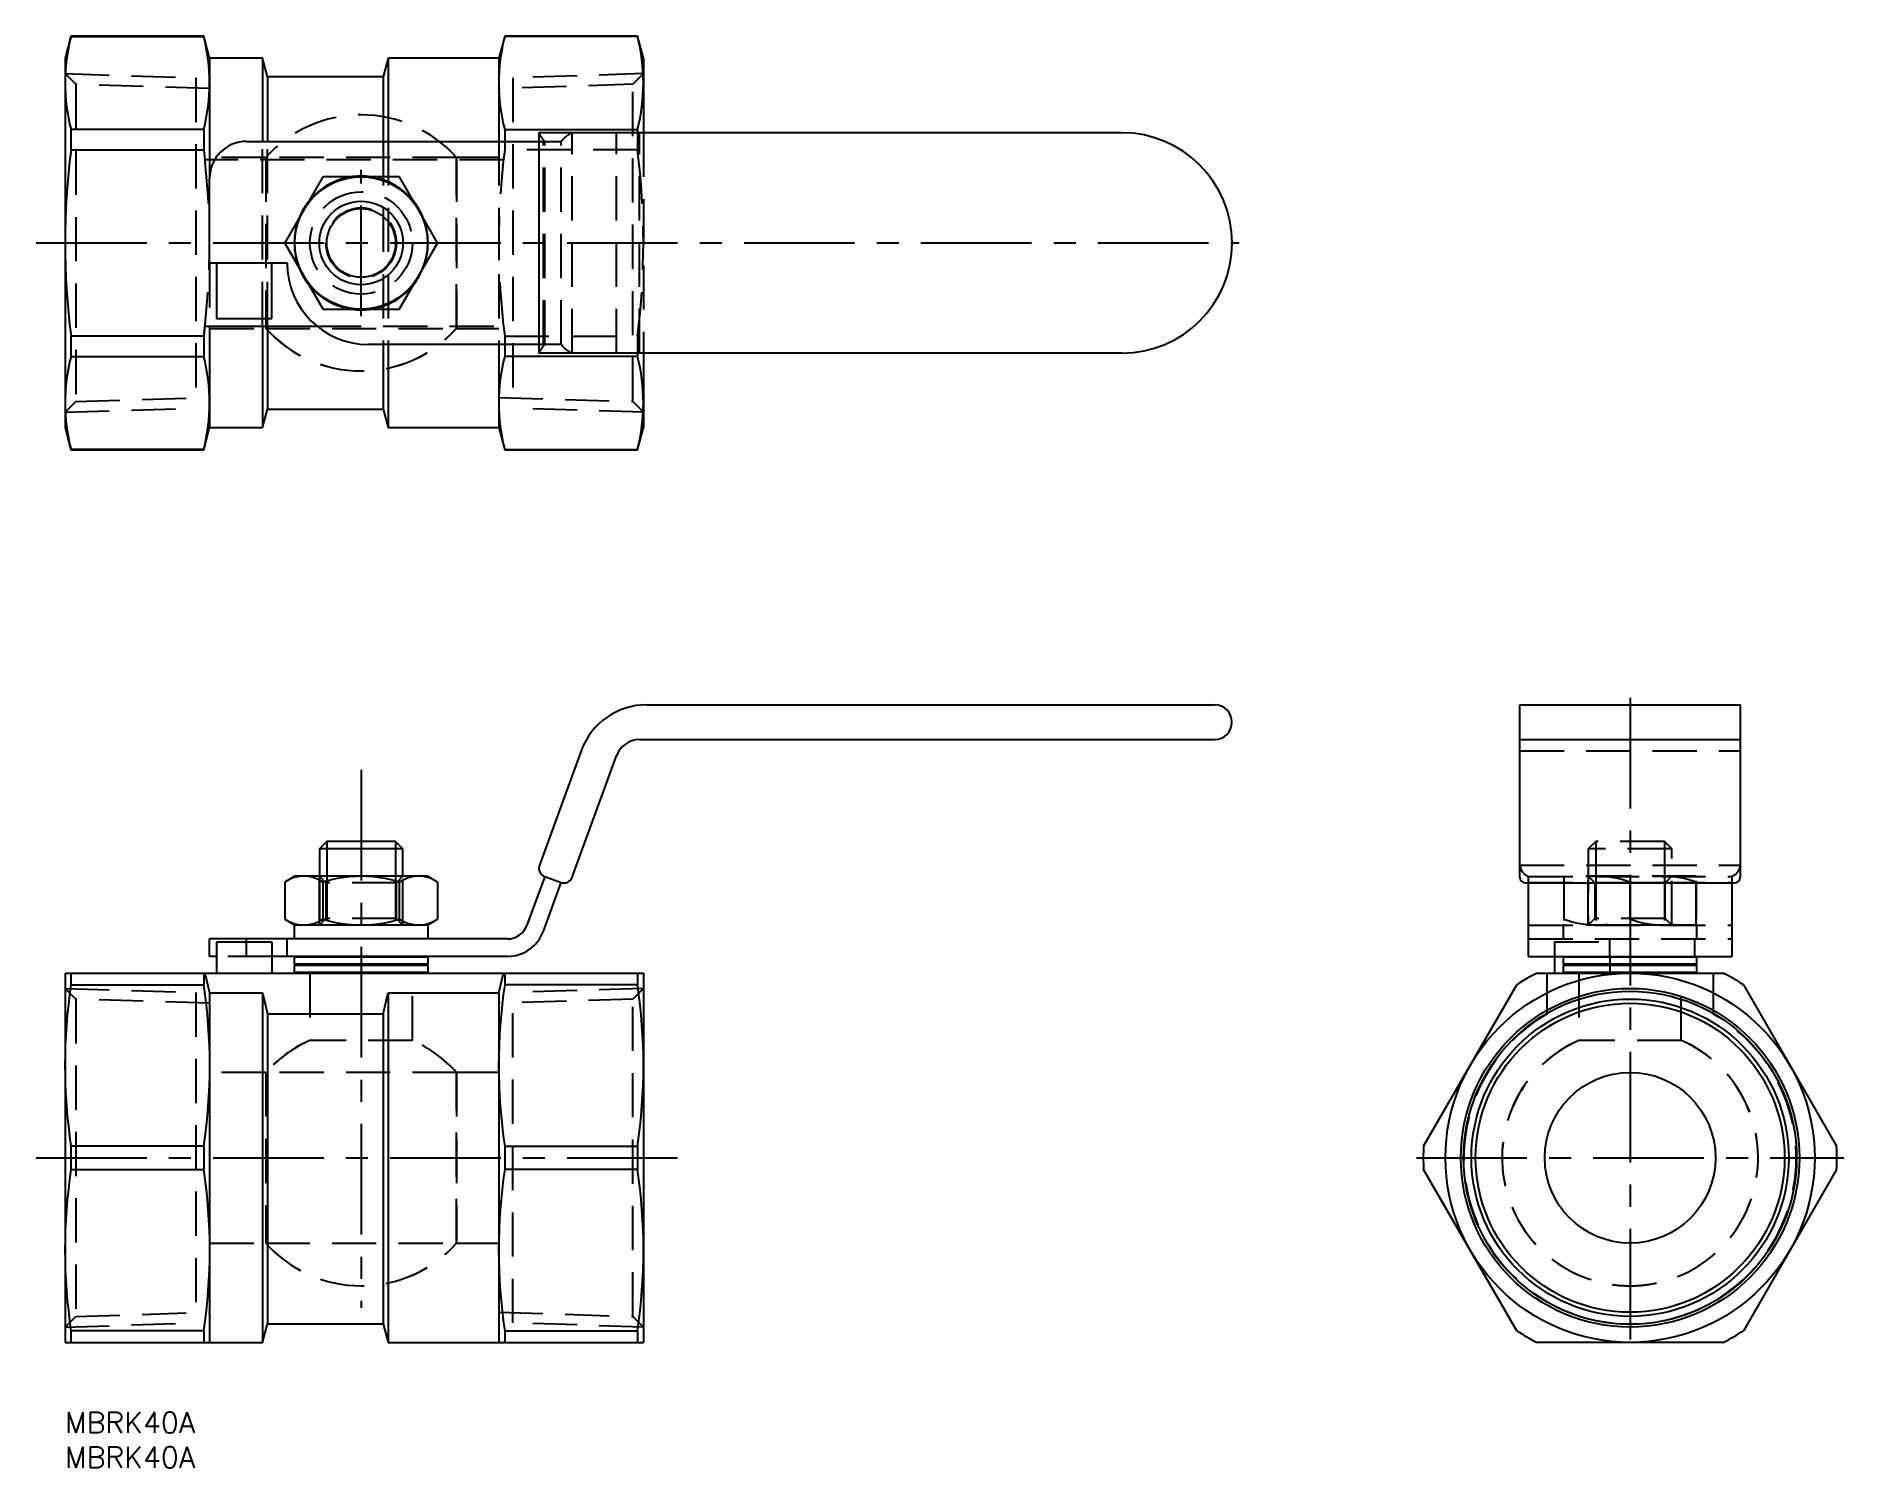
# Model space of a CAD drawing. Extents: x -4 to 255, y -8 to 197.
import ezdxf

# ---------------------------------------------------------------- set-up
doc = ezdxf.new("R2010")
doc.units = 0
doc.header["$LTSCALE"] = 0.5
doc.linetypes.add('CENTER', pattern=[50.8, 31.75, -6.35, 6.35, -6.35])
doc.linetypes.add('DASHED', pattern=[19.05, 12.7, -6.35])
for name, color, linetype in [('MSM_CENTER', 1, 'CENTER'), ('MSM_CONTINUOUS', 7, 'CONTINUOUS'), ('MSM_DASHED', 4, 'DASHED'), ('MSM_NARROW', 5, 'CONTINUOUS'), ('MSM_PART_NUMBER', 7, 'CONTINUOUS')]:
    doc.layers.add(name, color=color, linetype=linetype)
doc.styles.get("Standard").update_dxf_attribs({"font": 'txt.shx', "height": 3, "bigfont": 'bigfont.shx'})

msp = doc.modelspace()

# ---------------------------------------------------------------- linework, layer by layer
at = {"layer": 'MSM_CENTER'}
for p, q in [((42.5, 157.28), (42.5, 178.28)), ((-4.15, 167.78), (168.5, 167.78)), ((224.63, 102.5), (224.63, 9)), ((42.5, 92.15), (42.5, 14.94)), ((-4.15, 36.5), (88.15, 36.5)), ((193.95, 36.5), (255.31, 36.5))]:
    msp.add_line(p, q, dxfattribs=at)
at = {"layer": 'MSM_CONTINUOUS'}
for p, q in [((0.85, 197.46), (0, 194.28)), ((19.9, 197.46), (0.85, 197.46)), ((0.85, 197.46), (0.85, 197.41)), ((0.85, 197.41), (19.9, 197.41)), ((20.75, 194.28), (19.9, 197.46)), ((19.9, 197.46), (19.9, 197.41)), ((63.1, 197.46), (62.25, 194.28)), ((82.15, 197.46), (63.1, 197.46)), ((63.1, 197.46), (63.1, 197.41)), ((82.15, 197.41), (63.1, 197.41)), ((83, 194.28), (82.15, 197.46)), ((82.15, 197.46), (82.15, 197.41)), ((0, 194.28), (0, 141.28)), ((28.34, 194.28), (20.75, 194.28)), ((20.75, 194.28), (20.75, 179.71)), ((29.05, 191.63), (28.34, 194.28)), ((28.34, 194.28), (28.34, 182.36)), ((46.36, 194.28), (45.65, 191.63)), ((62.25, 194.28), (46.36, 194.28)), ((46.36, 194.28), (46.36, 182.36)), ((62.25, 194.28), (62.25, 182.36)), ((83, 194.28), (83, 183.61)), ((45.65, 191.63), (29.05, 191.63)), ((29.05, 191.63), (29.05, 182.36)), ((45.65, 191.63), (45.65, 182.36)), ((19.9, 184.05), (0.85, 184.05)), ((0.85, 184.05), (0.85, 181.15)), ((19.9, 184.05), (19.9, 181.15)), ((26.05, 182.36), (68.02, 182.36)), ((63.1, 184.05), (82.15, 184.05)), ((63.1, 184.05), (63.1, 182.36)), ((68.02, 183.53), (68.02, 152.03)), ((151.68, 183.61), (68.1, 183.61)), ((82.15, 184.05), (82.15, 183.61)), ((0.85, 181.15), (19.9, 181.15)), ((19.9, 181.15), (20.06, 179.71)), ((21.46, 179.71), (20.06, 179.71)), ((20.75, 164.87), (20.75, 177.06)), ((37, 177.25), (31.55, 167.81)), ((47.95, 177.28), (37.05, 177.28)), ((53.45, 167.81), (48, 177.25)), ((31.55, 167.75), (37, 158.31)), ((48, 158.31), (53.45, 167.75)), ((31.88, 164.87), (20.75, 164.87)), ((21.75, 164.87), (21.75, 156.92)), ((29.7, 156.92), (29.7, 164.87)), ((37.05, 158.28), (47.95, 158.28)), ((20.06, 155.86), (19.9, 154.41)), ((20.06, 155.86), (36.14, 155.86)), ((20.75, 155.86), (20.75, 141.28)), ((21.75, 156.92), (29.7, 156.92)), ((28.34, 155.86), (28.34, 141.28)), ((29.05, 155.86), (29.05, 143.93)), ((0.85, 154.41), (0.85, 151.51)), ((19.9, 154.41), (0.85, 154.41)), ((19.9, 154.41), (19.9, 151.51)), ((68.02, 153.21), (43.54, 153.21)), ((45.65, 153.21), (45.65, 143.93)), ((46.36, 153.21), (46.36, 141.28)), ((62.25, 153.21), (62.25, 141.28)), ((63.1, 153.21), (63.1, 151.51)), ((0.85, 151.51), (19.9, 151.51)), ((82.15, 151.51), (63.1, 151.51)), ((151.68, 151.96), (68.1, 151.96)), ((82.15, 151.96), (82.15, 151.51)), ((83, 151.96), (83, 141.28)), ((28.34, 141.28), (29.05, 143.93)), ((29.05, 143.93), (45.65, 143.93)), ((45.65, 143.93), (46.36, 141.28)), ((0, 141.28), (0.85, 138.1)), ((19.9, 138.1), (20.75, 141.28)), ((20.75, 141.28), (28.34, 141.28)), ((46.36, 141.28), (62.25, 141.28)), ((62.25, 141.28), (63.1, 138.1)), ((82.15, 138.1), (83, 141.28)), ((0.85, 138.15), (0.85, 138.1)), ((19.9, 138.15), (0.85, 138.15)), ((0.85, 138.1), (19.9, 138.1)), ((19.9, 138.15), (19.9, 138.1)), ((63.1, 138.15), (63.1, 138.1)), ((63.1, 138.15), (82.15, 138.15)), ((63.1, 138.1), (82.15, 138.1)), ((82.15, 138.15), (82.15, 138.1)), ((83.48, 101.5), (165, 101.5)), ((208.81, 76.76), (208.81, 101.5)), ((208.81, 101.5), (240.46, 101.5)), ((240.46, 76.76), (240.46, 101.5)), ((82.43, 96.5), (165, 96.5)), ((208.81, 96.5), (240.46, 96.5)), ((74.08, 94.92), (68.1, 78.47)), ((72.8, 76.76), (79.14, 94.2)), ((37.57, 81.9), (36.5, 80.83)), ((36.5, 80.83), (36.5, 76.9)), ((48.5, 80.83), (36.5, 80.83)), ((47.43, 81.9), (37.57, 81.9)), ((48.5, 80.83), (47.43, 81.9)), ((48.5, 76.9), (48.5, 80.83)), ((33, 76.9), (31.55, 76.06)), ((31.55, 76.06), (31.55, 70.74)), ((52, 76.9), (33, 76.9)), ((37, 76.06), (37, 70.74)), ((37.05, 76.06), (37, 76.06)), ((37.05, 70.74), (37.05, 76.06)), ((48, 76.06), (47.95, 76.06)), ((47.95, 76.06), (47.95, 70.74)), ((48, 70.74), (48, 76.06)), ((53.45, 76.06), (52, 76.9)), ((53.45, 76.06), (53.45, 70.74)), ((68.84, 76.87), (66.3, 69.87)), ((68.65, 69.02), (71.19, 76.01)), ((68.84, 76.87), (71.19, 76.01)), ((209.63, 75.94), (239.63, 75.94)), ((210.06, 65.4), (210.06, 75.94)), ((239.21, 75.94), (239.21, 65.4)), ((31.55, 70.74), (33, 69.9)), ((37.05, 70.74), (37, 70.74)), ((48, 70.74), (47.95, 70.74)), ((52, 69.9), (53.45, 70.74)), ((20.75, 65.4), (20.75, 67.9)), ((63.48, 67.9), (20.75, 67.9)), ((21.75, 67.5), (21.75, 63)), ((21.75, 67.5), (29.7, 67.5)), ((29.7, 67.5), (29.7, 63)), ((31.88, 65.4), (31.88, 67.9)), ((32.9, 69.9), (32.9, 67.9)), ((52.1, 69.9), (32.9, 69.9)), ((52.1, 67.9), (52.1, 69.9)), ((21.75, 65.4), (20.75, 65.4)), ((63.48, 65.4), (29.7, 65.4)), ((33, 65.4), (32.9, 65.3)), ((32.9, 65.3), (32.9, 64.3)), ((52.1, 65.3), (32.9, 65.3)), ((52.1, 65.3), (52, 65.4)), ((52.1, 64.3), (52.1, 65.3)), ((210.06, 65.4), (239.21, 65.4)), ((213.77, 65.4), (213.77, 63)), ((215.13, 65.4), (215.03, 65.3)), ((234.23, 65.3), (215.03, 65.3)), ((215.03, 65.3), (215.03, 64.3)), ((234.23, 65.3), (234.13, 65.4)), ((234.23, 64.3), (234.23, 65.3)), ((0, 63), (83, 63)), ((0, 63), (0, 10)), ((0.85, 63), (0.85, 61.33)), ((19.9, 63), (19.9, 61.33)), ((20.06, 63), (20.75, 60.17)), ((32.9, 64.3), (33, 64.2)), ((52.1, 64.3), (32.9, 64.3)), ((33, 64.2), (32.9, 64.1)), ((32.9, 64.1), (32.9, 63.1)), ((52.1, 64.1), (32.9, 64.1)), ((32.9, 63.1), (33, 63)), ((52.1, 63.1), (32.9, 63.1)), ((52, 64.2), (33, 64.2)), ((52, 64.2), (52.1, 64.3)), ((52.1, 64.1), (52, 64.2)), ((52, 63), (52.1, 63.1)), ((52.1, 63.1), (52.1, 64.1)), ((62.25, 60.17), (62.94, 63)), ((63.1, 63), (63.1, 61.33)), ((82.15, 63), (82.15, 61.33)), ((83, 63), (83, 10)), ((211.26, 63), (238, 63)), ((215.03, 64.3), (215.13, 64.2)), ((234.23, 64.3), (215.03, 64.3)), ((215.13, 64.2), (215.03, 64.1)), ((234.23, 64.1), (215.03, 64.1)), ((215.03, 64.1), (215.03, 63.1)), ((215.03, 63.1), (215.13, 63)), ((234.23, 63.1), (215.03, 63.1)), ((234.13, 64.2), (215.13, 64.2)), ((234.13, 64.2), (234.23, 64.3)), ((234.23, 64.1), (234.13, 64.2)), ((234.13, 63), (234.23, 63.1)), ((234.23, 63.1), (234.23, 64.1)), ((0.85, 61.33), (19.9, 61.33)), ((20.75, 60.17), (28.34, 60.17)), ((20.75, 60.17), (20.75, 10)), ((28.34, 60.17), (29.05, 57.15)), ((28.34, 60.17), (28.34, 10)), ((45.65, 57.15), (46.36, 60.17)), ((46.36, 60.17), (62.25, 60.17)), ((46.36, 60.17), (46.36, 10)), ((62.25, 60.17), (62.25, 10)), ((82.15, 61.33), (63.1, 61.33)), ((195, 38.17), (208.36, 61.33)), ((240.9, 61.33), (254.26, 38.17)), ((29.05, 57.15), (45.65, 57.15)), ((29.05, 57.15), (29.05, 12.65)), ((45.65, 57.15), (45.65, 12.65)), ((19.9, 38.17), (0.85, 38.17)), ((0.85, 38.17), (0.85, 34.83)), ((19.9, 38.17), (19.9, 34.83)), ((63.1, 38.17), (82.15, 38.17)), ((63.1, 38.17), (63.1, 34.83)), ((82.15, 38.17), (82.15, 34.83)), ((0.85, 34.83), (19.9, 34.83)), ((82.15, 34.83), (63.1, 34.83)), ((208.36, 11.67), (195, 34.83)), ((254.26, 34.83), (240.9, 11.67)), ((0.85, 11.67), (0.85, 10)), ((19.9, 11.67), (0.85, 11.67)), ((19.9, 11.67), (19.9, 10)), ((28.34, 10), (29.05, 12.65)), ((29.05, 12.65), (45.65, 12.65)), ((45.65, 12.65), (46.36, 10)), ((63.1, 11.67), (63.1, 10)), ((63.1, 11.67), (82.15, 11.67)), ((82.15, 11.67), (82.15, 10)), ((0, 10), (28.34, 10)), ((46.36, 10), (83, 10)), ((238, 10), (211.26, 10))]:
    msp.add_line(p, q, dxfattribs=at)
for centre, radius in [((42.5, 167.78), 9.5), ((42.5, 167.78), 6), ((224.63, 36.5), 26.5), ((224.63, 36.5), 24.3), ((224.63, 36.5), 22.77), ((224.63, 36.5), 22.17), ((224.63, 36.5), 12.25)]:
    msp.add_circle(centre, radius, dxfattribs=at)
for centre, radius, start, end in [((26.63, 190.73), 26.63, 165.4682, 194.5318), ((-5.88, 190.73), 26.63, 345.4682, 14.5318), ((88.88, 190.73), 26.63, 165.4682, 194.5318), ((56.37, 190.73), 26.63, 345.4682, 14.5318), ((26.05, 177.06), 5.3, 90, 180), ((68.1, 183.53), 0.0754, 90, 180), ((151.68, 167.78), 15.82, 270, 90), ((105.26, 167.78), 105.26, 172.7047, 187.2953), ((42.5, 167.78), 10.95, 119.8214, 120.1786), ((42.5, 167.78), 9.6, 81.7922, 97.4737), ((42.5, 167.78), 10.95, 59.8214, 60.1786), ((42.5, 167.78), 9.6, 142.2939, 157.4189), ((42.5, 167.78), 9.6, 22.6664, 37.2448), ((42.5, 167.78), 10.95, 179.8214, 180.1786), ((42.5, 167.78), 10.95, 359.8214, 0.1786), ((43.54, 164.87), 11.66, 180, 270), ((42.5, 167.78), 9.6, 202.6079, 217.6811), ((42.5, 167.78), 9.6, 322.2426, 337.929), ((42.5, 167.78), 10.95, 239.8214, 240.1786), ((42.5, 167.78), 10.95, 299.8214, 300.1786), ((42.5, 167.78), 9.6, 262.5062, 277.2571), ((26.63, 144.83), 26.63, 165.4682, 194.5318), ((-5.88, 144.83), 26.63, 345.4682, 14.5318), ((88.88, 144.83), 26.63, 165.4682, 194.5318), ((68.1, 152.03), 0.0754, 180, 270), ((56.37, 144.83), 26.63, 345.4682, 14.5318), ((83.48, 91.5), 10, 90, 160), ((165, 99.01), 2.49, 270, 90), ((82.43, 93), 3.5, 90, 160), ((69.27, 78.04), 1.25, 160, 250), ((34.27, 72.05), 4.85, 55.8178, 115.8178), ((42.5, 58.77), 18.13, 72.52, 107.48), ((50.73, 72.05), 4.85, 64.1822, 124.1822), ((71.62, 77.19), 1.25, 250, 340), ((209.63, 76.76), 0.822, 180, 270), ((239.63, 76.76), 0.822, 270, 0), ((34.27, 74.75), 4.85, 244.1822, 304.1822), ((42.5, 88.03), 18.13, 252.52, 287.48), ((50.73, 74.75), 4.85, 235.8178, 295.8178), ((63.48, 70.9), 3, 270, 340), ((63.48, 70.9), 5.5, 270, 340), ((224.63, 36.5), 29.68, 116.7655, 123.2345), ((224.63, 36.5), 29.68, 56.7655, 63.2345), ((77.39, 49.75), 77.41, 171.4001, 188.5999), ((-56.64, 49.75), 77.41, 351.4001, 8.5999), ((139.64, 49.75), 77.41, 171.4001, 188.5999), ((5.61, 49.75), 77.41, 351.4001, 8.5999), ((224.63, 36.5), 29.68, 176.7655, 183.2345), ((224.63, 36.5), 29.68, 356.7655, 3.2345), ((77.39, 23.25), 77.41, 171.4001, 188.5999), ((-56.64, 23.25), 77.41, 351.4001, 8.5999), ((139.64, 23.25), 77.41, 171.4001, 188.5999), ((5.61, 23.25), 77.41, 351.4001, 8.5999), ((224.63, 36.5), 29.68, 236.7655, 243.2345), ((224.63, 36.5), 29.68, 296.7655, 303.2345)]:
    msp.add_arc(centre, radius, start, end, dxfattribs=at)
at = {"layer": 'MSM_DASHED'}
for p, q in [((1.53, 190.55), (0, 192.08)), ((0, 192.08), (18.75, 191.49)), ((83, 192.08), (64.25, 191.49)), ((83, 192.08), (81.47, 190.55)), ((20.75, 189.95), (1.53, 190.55)), ((1.53, 190.55), (1.53, 145.01)), ((18.75, 191.49), (18.75, 144.07)), ((81.47, 190.55), (62.25, 189.95)), ((64.25, 191.49), (64.25, 144.07)), ((81.47, 145.01), (81.47, 190.55)), ((28.34, 155.86), (28.34, 182.36)), ((29.05, 155.86), (29.05, 182.36)), ((45.65, 182.36), (45.65, 153.21)), ((46.36, 182.36), (46.36, 153.21)), ((62.25, 182.36), (62.25, 153.21)), ((63.1, 182.36), (63.1, 181.15)), ((68.02, 182.36), (71.19, 182.36)), ((68.65, 153.21), (68.65, 182.36)), ((68.84, 153.21), (68.84, 182.36)), ((71.19, 153.21), (71.19, 182.36)), ((72.8, 151.96), (72.8, 183.61)), ((79.14, 151.96), (79.14, 183.61)), ((82.15, 183.61), (82.15, 181.15)), ((82.43, 151.96), (82.43, 183.61)), ((83, 183.61), (83, 151.96)), ((28.8, 180.03), (20.75, 180.03)), ((20.75, 179.71), (20.75, 177.06)), ((62.94, 179.71), (21.46, 179.71)), ((28.8, 180.03), (28.8, 155.53)), ((56.2, 180.03), (28.8, 180.03)), ((28.8, 180.03), (28.8, 155.53)), ((62.25, 180.03), (56.2, 180.03)), ((56.2, 180.03), (56.2, 155.53)), ((56.2, 155.53), (56.2, 180.03)), ((63.1, 181.15), (62.94, 179.71)), ((82.15, 181.15), (63.1, 181.15)), ((82.44, 178.54), (82.15, 181.15)), ((20.75, 164.87), (20.75, 155.86)), ((36.14, 155.86), (62.94, 155.86)), ((62.94, 155.86), (63.1, 154.41)), ((20.75, 155.53), (28.8, 155.53)), ((28.8, 155.53), (56.2, 155.53)), ((56.2, 155.53), (62.25, 155.53)), ((63.1, 154.41), (82.15, 154.41)), ((63.1, 154.41), (63.1, 153.21)), ((71.19, 153.21), (68.02, 153.21)), ((82.15, 154.41), (82.15, 151.96)), ((1.53, 145.01), (20.75, 145.61)), ((62.25, 145.61), (81.47, 145.01)), ((0, 143.48), (1.53, 145.01)), ((0, 143.48), (18.75, 144.07)), ((83, 143.48), (64.25, 144.07)), ((81.47, 145.01), (83, 143.48)), ((208.81, 94.92), (240.46, 94.92)), ((219.7, 81.9), (218.63, 80.83)), ((230.63, 80.83), (218.63, 80.83)), ((218.63, 80.83), (218.63, 69.9)), ((229.56, 81.9), (219.7, 81.9)), ((219.7, 81.9), (219.7, 76.9)), ((230.63, 80.83), (229.56, 81.9)), ((229.56, 81.9), (229.56, 76.9)), ((230.63, 69.9), (230.63, 80.83)), ((208.81, 78.47), (240.46, 78.47)), ((36.5, 76.9), (36.5, 69.9)), ((36.5, 76.9), (37.45, 75.95)), ((37.45, 75.95), (37.45, 70.85)), ((47.55, 75.95), (37.45, 75.95)), ((37.57, 76.9), (37.57, 69.9)), ((47.43, 76.9), (47.43, 69.9)), ((47.55, 75.95), (48.5, 76.9)), ((47.55, 70.85), (47.55, 75.95)), ((48.5, 69.9), (48.5, 76.9)), ((210.06, 76.87), (239.21, 76.87)), ((210.06, 75.94), (210.06, 76.87)), ((210.06, 76.01), (239.21, 76.01)), ((234.13, 76.9), (215.13, 76.9)), ((215.13, 76.9), (215.13, 69.9)), ((215.16, 76.06), (215.13, 76.06)), ((215.16, 70.74), (215.16, 76.06)), ((218.63, 76.9), (219.58, 75.95)), ((218.63, 69.9), (218.63, 76.9)), ((219.58, 75.95), (219.58, 70.85)), ((229.68, 75.95), (219.58, 75.95)), ((219.7, 76.9), (219.7, 69.9)), ((224.66, 76.06), (224.6, 76.06)), ((224.6, 76.06), (224.6, 70.74)), ((224.66, 70.74), (224.66, 76.06)), ((229.56, 76.9), (229.56, 69.9)), ((229.68, 75.95), (230.63, 76.9)), ((229.68, 70.85), (229.68, 75.95)), ((230.63, 69.9), (230.63, 76.9)), ((234.13, 76.06), (234.1, 76.06)), ((234.1, 76.06), (234.1, 70.74)), ((234.13, 69.9), (234.13, 76.9)), ((239.21, 76.87), (239.21, 75.94)), ((37.45, 70.85), (36.5, 69.9)), ((47.55, 70.85), (37.45, 70.85)), ((48.5, 69.9), (47.55, 70.85)), ((215.16, 70.74), (215.13, 70.74)), ((219.58, 70.85), (218.63, 69.9)), ((229.68, 70.85), (219.58, 70.85)), ((224.66, 70.74), (224.6, 70.74)), ((230.63, 69.9), (229.68, 70.85)), ((234.13, 70.74), (234.1, 70.74)), ((26.05, 65.4), (26.05, 67.9)), ((210.06, 69.87), (239.21, 69.87)), ((210.06, 67.9), (239.21, 67.9)), ((213.77, 67.5), (213.77, 65.4)), ((213.77, 67.5), (221.72, 67.5)), ((234.23, 69.9), (215.03, 69.9)), ((215.03, 69.9), (215.03, 67.9)), ((230.63, 69.9), (218.63, 69.9)), ((221.72, 65.4), (221.72, 67.9)), ((233.91, 65.4), (233.91, 67.9)), ((234.23, 67.9), (234.23, 69.9)), ((29.7, 65.4), (21.75, 65.4)), ((221.72, 65.4), (221.72, 63)), ((35.15, 63), (35.15, 53.34)), ((35.15, 63), (35.15, 53.34)), ((49.85, 53.34), (49.85, 63)), ((49.85, 53.34), (49.85, 63)), ((212.71, 57.15), (212.71, 63)), ((217.28, 63), (217.28, 53.34)), ((217.28, 63), (217.28, 53.34)), ((231.98, 53.34), (231.98, 63)), ((231.98, 53.34), (231.98, 63)), ((236.56, 63), (236.56, 57.15)), ((1.53, 59.27), (0, 60.8)), ((0, 60.8), (18.75, 60.21)), ((18.75, 60.21), (18.75, 12.79)), ((83, 60.8), (64.25, 60.21)), ((64.25, 12.79), (64.25, 60.21)), ((83, 60.8), (81.47, 59.27)), ((20.75, 58.67), (1.53, 59.27)), ((1.53, 59.27), (1.53, 13.73)), ((81.47, 59.27), (62.25, 58.67)), ((81.47, 13.73), (81.47, 59.27)), ((49.85, 53.34), (35.15, 53.34)), ((49.85, 53.34), (35.15, 53.34)), ((231.98, 53.34), (217.28, 53.34)), ((231.98, 53.34), (217.28, 53.34)), ((28.8, 48.75), (20.75, 48.75)), ((28.8, 48.75), (28.8, 24.25)), ((56.2, 48.75), (28.8, 48.75)), ((28.8, 48.75), (28.8, 24.25)), ((62.25, 48.75), (56.2, 48.75)), ((56.2, 48.75), (56.2, 24.25)), ((56.2, 24.25), (56.2, 48.75)), ((20.75, 24.25), (28.8, 24.25)), ((28.8, 24.25), (56.2, 24.25)), ((56.2, 24.25), (62.25, 24.25)), ((0, 12.2), (1.53, 13.73)), ((1.53, 13.73), (20.75, 14.33)), ((62.25, 14.33), (81.47, 13.73)), ((81.47, 13.73), (83, 12.2)), ((0, 12.2), (18.75, 12.79)), ((83, 12.2), (64.25, 12.79))]:
    msp.add_line(p, q, dxfattribs=at)
for radius in [7.35, 7.35, 5.05]:
    msp.add_circle((42.5, 167.78), radius, dxfattribs=at)
for centre, radius, start, end in [((42.5, 167.78), 18.38, 41.8103, 138.1897), ((42.5, 167.78), 18.38, 41.8103, 138.1897), ((71.61, 185.17), 3.95, 204.5377, 225.4623), ((74.85, 179.32), 4.75, 115.608, 140.3151), ((-84.51, 167.78), 105.26, 352.7047, 7.2953), ((167.51, 167.78), 105.26, 172.7047, 187.2953), ((-22.26, 167.78), 105.26, 352.7047, 7.2953), ((42.5, 167.78), 9.6, 97.4737, 142.2939), ((42.5, 167.78), 9.6, 37.2448, 81.7922), ((42.5, 167.78), 9.6, 157.4189, 202.6079), ((42.5, 167.78), 9.6, 337.929, 22.6664), ((42.5, 167.78), 9.6, 217.6811, 262.5062), ((42.5, 167.78), 9.6, 277.2571, 322.2426), ((42.5, 167.78), 18.37, 221.8103, 318.1897), ((42.5, 167.78), 18.38, 221.8103, 318.1897), ((71.61, 150.39), 3.95, 134.5377, 155.4623), ((74.85, 156.24), 4.75, 219.6849, 244.392), ((210.68, 78.65), 1.88, 185.3235, 250.5996), ((238.58, 78.65), 1.88, 289.4004, 354.6765), ((209.61, 77.31), 1.37, 270.8636, 289.1364), ((219.88, 63.2), 13.7, 69.8675, 110.1325), ((229.38, 63.2), 13.7, 69.8675, 110.1325), ((239.65, 77.31), 1.37, 250.8636, 269.1364), ((219.88, 83.6), 13.7, 249.8675, 290.1325), ((229.38, 83.6), 13.7, 249.8675, 290.1325), ((224.63, 36.5), 23.85, 120, 60), ((42.5, 36.5), 18.37, 113.5782, 138.1897), ((42.5, 36.5), 18.38, 113.5782, 138.1897), ((42.5, 36.5), 18.37, 41.8103, 66.4218), ((42.5, 36.5), 18.37, 41.8103, 66.4218), ((224.63, 36.5), 18.37, 113.5782, 66.4218), ((224.63, 36.5), 18.38, 113.5782, 66.4218), ((42.5, 36.5), 18.37, 221.8103, 318.1897), ((42.5, 36.5), 18.38, 221.8103, 318.1897)]:
    msp.add_arc(centre, radius, start, end, dxfattribs=at)
at = {"layer": 'MSM_NARROW', "linetype": 'DASHED'}
for p, q in [((37.57, 81.9), (37.57, 76.9)), ((47.43, 81.9), (47.43, 76.9)), ((36.5, 69.9), (36.5, 76.9)), ((48.5, 69.9), (48.5, 76.9)), ((48.5, 69.9), (36.5, 69.9))]:
    msp.add_line(p, q, dxfattribs=at)
at = {"layer": 'MSM_NARROW'}
for centre, radius in [((42.5, 167.78), 4.93), ((224.63, 36.5), 23.9)]:
    msp.add_circle(centre, radius, dxfattribs=at)

# ---------------------------------------------------------------- texts
at = {"layer": 'MSM_PART_NUMBER'}
for p in [(0, -3), (0, -8)]:
    msp.add_text('MBRK40A', height=3, dxfattribs=at).set_placement(p)

doc.saveas('drawing.dxf')
